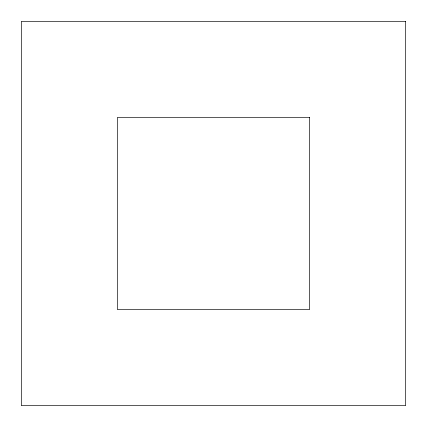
<?xml version="1.0" encoding="UTF-8"?>
<svg xmlns="http://www.w3.org/2000/svg" width="427" height="427" viewBox="0 0 427 427"><rect width="100%" height="100%" fill="white"/><g stroke="black" fill="none" stroke-linecap="round" stroke-linejoin="round"><path stroke-width="0.64" d="M405.65 21.35L21.35 21.35L21.35 405.65L405.65 405.65L405.65 21.35M309.575 117.425L117.425 117.425L117.425 309.575L309.575 309.575L309.575 117.425"/></g></svg>
